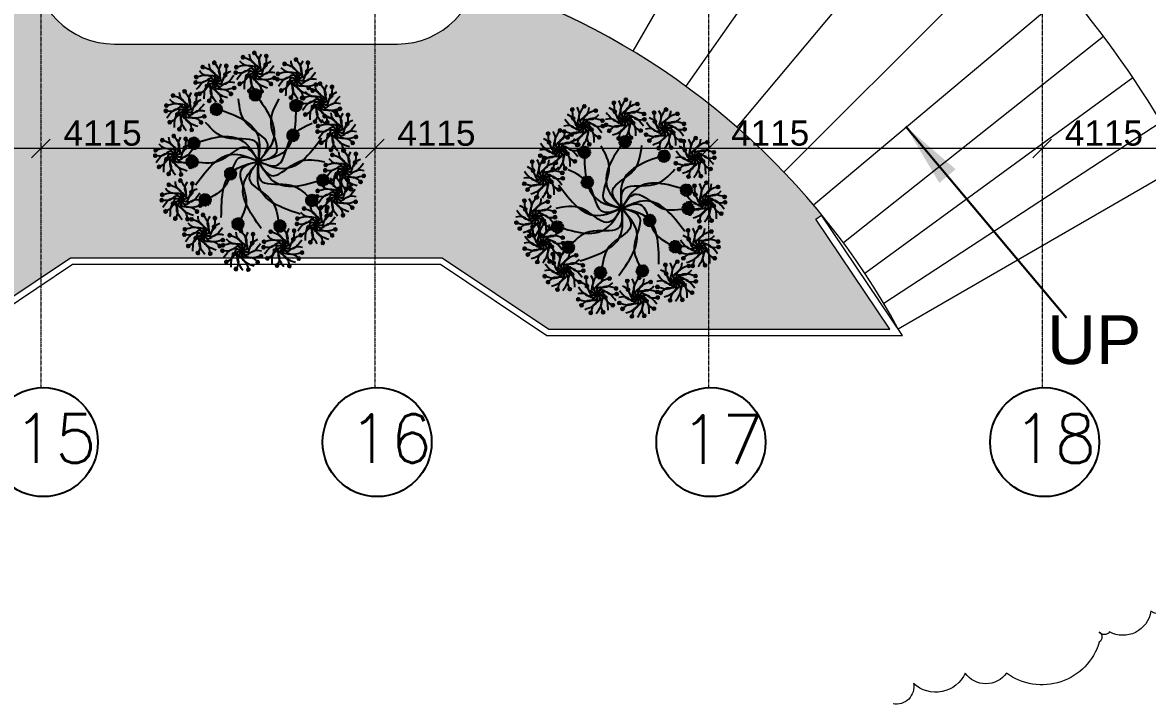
# Model space of a CAD drawing. Header units: inches. Extents: x 719368 to 6315912, y -2624014 to 446967.
# Drawn here: x 5981686 to 5995555, y -2158945 to -2150553 of the extents above; entities that cross this region are included whole.
import ezdxf

# ---------------------------------------------------------------- set-up
doc = ezdxf.new("R2010")
doc.units = ezdxf.units.IN
doc.header["$LTSCALE"] = 20
doc.header["$MEASUREMENT"] = 0
doc.header["$PDMODE"] = 3
doc.linetypes.add('CENTER', pattern=[2, 1.25, -0.25, 0.25, -0.25])
doc.layers.get('0').update_dxf_attribs({"color": 51, "lineweight": 30})
doc.layers.get('Defpoints').update_dxf_attribs({"lineweight": 25})
for name, color, linetype, lineweight in [('DIM', 7, 'Continuous', 13), ('GRID', 202, 'CENTER', 5), ('Landscaping', 82, 'Continuous', 9), ('Railing', 34, 'Continuous', 20), ('ramp', 9, 'Continuous', 5), ('STAIR', 4, 'Continuous', 25), ('WALL', 1, 'Continuous', 18), ('Window-Wall', 7, 'Continuous', 20)]:
    doc.layers.add(name, color=color, linetype=linetype, lineweight=lineweight)
doc.layers.add('grid text', color=140, linetype='Continuous')
doc.layers.add('Tree', color=3, linetype='Continuous')
doc.styles.add('BOLD', font='arial.ttf')
doc.styles.add('L120', font='simplex.shx', dxfattribs={"height": 1})
doc.styles.get("Standard").update_dxf_attribs({"font": 'TCCM____.TTF', "height": 100})
doc.styles.add('Tabrej.', font='GOTHIC.TTF', dxfattribs={"height": 1})
doc.dimstyles.new('PL1', dxfattribs={"dimtxt": 275, "dimasz": 230, "dimexe": 0.18, "dimexo": 12, "dimgap": 30, "dimtad": 1, "dimjust": 1, "dimdec": 0, "dimzin": 0, "dimdsep": 46, "dimtxsty": 'BOLD', "dimblk": 'OBLIQUE', "dimcen": 0.09, "dimclrd": 256, "dimclre": 256, "dimadec": 0, "dimazin": 0, "dimtfac": 1, "dimtdec": 0, "dimtofl": 0, "dimtmove": 0, "dimatfit": 3, "dimfxl": 0.18, "dimtolj": 1, "dimtzin": 0, "dimlwd": -1, "dimlwe": -1, "dimarcsym": 0})
doc.dimstyles.get("Standard").update_dxf_attribs({"dimtxt": 0.18, "dimasz": 0.18, "dimexe": 0.18, "dimexo": 0.0625, "dimgap": 0.09, "dimtad": 0, "dimtih": 1, "dimtoh": 1, "dimdec": 4, "dimzin": 0, "dimdsep": 46, "dimtxsty": 'Standard', "dimcen": 0.09, "dimadec": 0, "dimazin": 0, "dimtfac": 1, "dimtdec": 4, "dimtofl": 0, "dimtmove": 0, "dimatfit": 3, "dimfxl": 1, "dimtolj": 1, "dimtzin": 0, "dimarcsym": 0})

# ---------------------------------------------------------------- blocks, each defined once
blk = doc.blocks.new('_Oblique')
at = {"layer": 'STAIR', "color": 0, "lineweight": -2}
blk.add_line((-0.5, -0.5), (0.5, 0.5), dxfattribs=at)
blk = doc.blocks.new('*D242')
at = {"layer": 'Defpoints', "color": 0, "transparency": 16777216}
for p in [(5977797.981926454, -2152108.354024678), (5981912.981870821, -2152108.354024677), (5981912.981870821, -2152108.354024677)]:
    blk.add_point(p, dxfattribs=at)
at = {"layer": 'DIM', "transparency": 16777216}
for p, q in [((5977797.981926454, -2152096.354024678), (5977797.981926454, -2152108.174024676)), ((5981912.981870821, -2152108.354024677), (5977797.981926454, -2152108.354024677)), ((5981912.981870821, -2152096.354024677), (5981912.981870821, -2152108.174024676))]:
    blk.add_line(p, q, dxfattribs=at)
at = {"layer": 'DIM', "transparency": 16777216, "xscale": 230, "yscale": 230, "zscale": 230, "rotation": 180}
blk.add_blockref('_Oblique', (5977797.981926454, -2152108.354024677), dxfattribs=at)
at = {"layer": 'DIM', "transparency": 16777216, "xscale": 230, "yscale": 230, "zscale": 230}
blk.add_blockref('_Oblique', (5981912.981870821, -2152108.354024677), dxfattribs=at)
at = {"layer": 'DIM', "color": 0, "transparency": 16777216, "insert": (5978558.268420315, -2151920.076398483), "char_height": 310, "attachment_point": 5, "style": 'BOLD'}
blk.add_mtext('\\A1;4115', dxfattribs=at)
blk = doc.blocks.new('*D243')
at = {"layer": 'Defpoints', "color": 0, "transparency": 16777216}
for p in [(5981912.981870821, -2152108.354024677), (5986027.981926461, -2152108.354024677), (5986027.981926461, -2152108.354024677)]:
    blk.add_point(p, dxfattribs=at)
at = {"layer": 'DIM', "transparency": 16777216}
for p, q in [((5981912.981870821, -2152096.354024677), (5981912.981870821, -2152108.174024676)), ((5986027.981926461, -2152108.354024677), (5981912.981870821, -2152108.354024677)), ((5986027.981926461, -2152096.354024677), (5986027.981926461, -2152108.174024676))]:
    blk.add_line(p, q, dxfattribs=at)
at = {"layer": 'DIM', "transparency": 16777216, "xscale": 230, "yscale": 230, "zscale": 230, "rotation": 180}
blk.add_blockref('_Oblique', (5981912.981870821, -2152108.354024677), dxfattribs=at)
at = {"layer": 'DIM', "transparency": 16777216, "xscale": 230, "yscale": 230, "zscale": 230}
blk.add_blockref('_Oblique', (5986027.981926461, -2152108.354024677), dxfattribs=at)
at = {"layer": 'DIM', "color": 0, "transparency": 16777216, "insert": (5982673.268364682, -2151920.076398483), "char_height": 310, "attachment_point": 5, "style": 'BOLD'}
blk.add_mtext('\\A1;4115', dxfattribs=at)
blk = doc.blocks.new('*D244')
at = {"layer": 'Defpoints', "color": 0, "transparency": 16777216}
for p in [(5986027.981926461, -2152108.354024677), (5990142.981926463, -2152108.354024677), (5990142.981926463, -2152110.060408427)]:
    blk.add_point(p, dxfattribs=at)
at = {"layer": 'DIM', "transparency": 16777216}
for p, q in [((5990142.981926463, -2152110.060408427), (5986027.981926461, -2152110.060408427)), ((5986027.981926461, -2152120.354024677), (5986027.981926461, -2152110.240408428)), ((5990142.981926463, -2152120.354024677), (5990142.981926463, -2152110.240408428))]:
    blk.add_line(p, q, dxfattribs=at)
at = {"layer": 'DIM', "transparency": 16777216, "xscale": 230, "yscale": 230, "zscale": 230, "rotation": 180}
blk.add_blockref('_Oblique', (5986027.981926461, -2152110.060408427), dxfattribs=at)
at = {"layer": 'DIM', "transparency": 16777216, "xscale": 230, "yscale": 230, "zscale": 230}
blk.add_blockref('_Oblique', (5990142.981926463, -2152110.060408427), dxfattribs=at)
at = {"layer": 'DIM', "color": 0, "transparency": 16777216, "insert": (5986788.268420322, -2151921.782782234), "char_height": 310, "attachment_point": 5, "style": 'BOLD'}
blk.add_mtext('\\A1;4115', dxfattribs=at)
blk = doc.blocks.new('*D245')
at = {"layer": 'Defpoints', "color": 0, "transparency": 16777216}
for p in [(5990142.981926463, -2152108.354024677), (5994257.683826483, -2152108.354024677), (5994257.683826483, -2152108.354024677)]:
    blk.add_point(p, dxfattribs=at)
at = {"layer": 'DIM', "transparency": 16777216}
for p, q in [((5990142.981926463, -2152096.354024677), (5990142.981926463, -2152108.174024676)), ((5994257.683826483, -2152108.354024677), (5990142.981926463, -2152108.354024677)), ((5994257.683826483, -2152096.354024677), (5994257.683826483, -2152108.174024676))]:
    blk.add_line(p, q, dxfattribs=at)
at = {"layer": 'DIM', "transparency": 16777216, "xscale": 230, "yscale": 230, "zscale": 230, "rotation": 180}
blk.add_blockref('_Oblique', (5990142.981926463, -2152108.354024677), dxfattribs=at)
at = {"layer": 'DIM', "transparency": 16777216, "xscale": 230, "yscale": 230, "zscale": 230}
blk.add_blockref('_Oblique', (5994257.683826483, -2152108.354024677), dxfattribs=at)
at = {"layer": 'DIM', "color": 0, "transparency": 16777216, "insert": (5990903.268420324, -2151920.076398483), "char_height": 310, "attachment_point": 5, "style": 'BOLD'}
blk.add_mtext('\\A1;4115', dxfattribs=at)
blk = doc.blocks.new('*D246')
at = {"layer": 'Defpoints', "color": 0, "transparency": 16777216}
for p in [(5994257.683826483, -2152108.354024677), (5998372.981870856, -2152108.354024677), (5998372.981870856, -2152108.354024677)]:
    blk.add_point(p, dxfattribs=at)
at = {"layer": 'DIM', "transparency": 16777216}
for p, q in [((5994257.683826483, -2152096.354024677), (5994257.683826483, -2152108.174024676)), ((5998372.981870856, -2152108.354024677), (5994257.683826483, -2152108.354024677)), ((5998372.981870856, -2152096.354024677), (5998372.981870856, -2152108.174024676))]:
    blk.add_line(p, q, dxfattribs=at)
at = {"layer": 'DIM', "transparency": 16777216, "xscale": 230, "yscale": 230, "zscale": 230, "rotation": 180}
blk.add_blockref('_Oblique', (5994257.683826483, -2152108.354024677), dxfattribs=at)
at = {"layer": 'DIM', "transparency": 16777216, "xscale": 230, "yscale": 230, "zscale": 230}
blk.add_blockref('_Oblique', (5998372.981870856, -2152108.354024677), dxfattribs=at)
at = {"layer": 'DIM', "color": 0, "transparency": 16777216, "insert": (5995017.970320344, -2151920.076398483), "char_height": 310, "attachment_point": 5, "style": 'BOLD'}
blk.add_mtext('\\A1;4115', dxfattribs=at)
blk = doc.blocks.new('PLANTDF')
at = {"color": 1, "lineweight": -3}
for centre, start, end in [((9523.17395564638, -929.8259844103453), 254.6787355318637, 318.507277087344), ((9523.1713644264, -929.9314831950801), 38.67873553348718, 102.5072770877422), ((9523.19424209671, -929.9344573253377), 62.67873553118743, 126.5072770889639), ((9523.19695174116, -929.8241370136044), 230.6787355320873, 294.507277088827), ((9523.153699072403, -929.8370254456399), 278.6787355325631, 342.5072770895728), ((9523.15167432236, -929.9194610050688), 14.67873553222624, 78.50727708772446), ((9523.216351576262, -929.9278691417012), 86.67873553321755, 150.5072770882663), ((9523.21871112303, -929.8318026870965), 206.6787355312655, 270.5072770896726), ((9523.13968456489, -929.8553510241801), 302.6787355334631, 6.507277088643888), ((9523.138576382466, -929.9004695011748), 350.6787355326362, 54.507277088133), ((9523.23386993518, -929.912857800972), 110.6787355335168, 174.5072770892628), ((9523.2354713972, -929.8476559662345), 182.6787355316195, 246.5072770898981), ((9523.134335359508, -929.8777924869544), 326.6787355310985, 30.50727708836977), ((9523.24376809006, -929.892018900338), 134.6787355333775, 198.507277089071), ((9523.24433456, -929.8689556750328), 158.6787355324081, 222.5072770895164), ((9522.984943451838, -929.8797582678993), 254.6787355318637, 318.507277087344), ((9522.982352231855, -929.9852570526332), 38.67873553348718, 102.5072770877422), ((9523.005229902168, -929.9882311828908), 62.67873553118743, 126.5072770889639), ((9523.007939546615, -929.877910871158), 230.6787355320873, 294.507277088827), ((9522.96468687786, -929.890799303193), 278.6787355325631, 342.5072770895728), ((9522.962662127818, -929.9732348626221), 14.67873553222624, 78.50727708772446), ((9523.027339381717, -929.981642999254), 86.67873553321755, 150.5072770882663), ((9523.029698928487, -929.8855765446502), 206.6787355312655, 270.5072770896726), ((9522.950672370347, -929.909124881734), 302.6787355334631, 6.507277088643888), ((9522.94956418792, -929.9542433587284), 350.6787355326362, 54.507277088133), ((9523.04485774064, -929.966631658526), 110.6787355335168, 174.5072770892628), ((9523.04645920266, -929.9014298237882), 182.6787355316195, 246.5072770898981), ((9522.945323164966, -929.9315663445076), 326.6787355310985, 30.50727708836977), ((9523.054755895517, -929.9457927578917), 134.6787355333775, 198.507277089071), ((9523.05532236546, -929.922729532586), 158.6787355324081, 222.5072770895164), ((9523.361289236855, -929.8909964100154), 254.6787355318637, 318.507277087344), ((9523.384285331636, -929.8891490132744), 230.6787355320873, 294.507277088827), ((9523.34103266288, -929.9020374453099), 278.6787355325631, 342.5072770895728), ((9523.339007912838, -929.9844730047392), 14.67873553222624, 78.50727708772446), ((9523.406044713509, -929.8968146867663), 206.6787355312655, 270.5072770896726), ((9523.327018155367, -929.92036302385), 302.6787355334631, 6.507277088643888), ((9523.325909972944, -929.965481500845), 350.6787355326362, 54.507277088133), ((9523.42120352566, -929.9778698006422), 110.6787355335168, 174.5072770892628), ((9523.42280498768, -929.9126679659047), 182.6787355316195, 246.5072770898981), ((9523.321668949984, -929.9428044866246), 326.6787355310985, 30.50727708836977), ((9523.43110168054, -929.9570309000079), 134.6787355333775, 198.507277089071), ((9523.431668150477, -929.9339676747028), 158.6787355324081, 222.5072770895164), ((9523.358698016877, -929.9964951947501), 38.67873553348718, 102.5072770877422), ((9523.381575687188, -929.9994693250077), 62.67873553118743, 126.5072770889639), ((9523.403685166739, -929.9928811413713), 86.67873553321755, 150.5072770882663), ((9522.866448887253, -930.0317781967972), 254.6787355318637, 318.507277087344), ((9522.863857667275, -930.137276981532), 38.67873553348718, 102.5072770877422), ((9522.886735337584, -930.1402511117894), 62.67873553118743, 126.5072770889639), ((9522.889444982033, -930.029930800056), 230.6787355320873, 294.507277088827), ((9522.84619231328, -930.042819232092), 278.6787355325631, 342.5072770895728), ((9522.844167563237, -930.1252547915207), 14.67873553222624, 78.50727708772446), ((9522.908844817137, -930.1336629281527), 86.67873553321755, 150.5072770882663), ((9522.911204363903, -930.037596473548), 206.6787355312655, 270.5072770896726), ((9522.832177805763, -930.0611448106321), 302.6787355334631, 6.507277088643888), ((9522.83106962334, -930.1062632876267), 350.6787355326362, 54.507277088133), ((9522.92636317606, -930.118651587424), 110.6787355335168, 174.5072770892628), ((9522.927964638076, -930.0534497526863), 182.6787355316195, 246.5072770898981), ((9522.826828600384, -930.0835862734067), 326.6787355310985, 30.50727708836977), ((9522.936261330937, -930.0978126867896), 134.6787355333775, 198.507277089071), ((9522.936827800873, -930.0747494614847), 158.6787355324081, 222.5072770895164), ((9523.336639266836, -930.0308945579214), 254.6787355318637, 318.507277087344), ((9523.334048046852, -930.136393342656), 38.67873553348718, 102.5072770877422), ((9523.356925717164, -930.1393674729137), 62.67873553118743, 126.5072770889639), ((9523.359635361612, -930.0290471611803), 230.6787355320873, 294.507277088827), ((9523.316382692858, -930.0419355932152), 278.6787355325631, 342.5072770895728), ((9523.314357942816, -930.1243711526448), 14.67873553222624, 78.50727708772446), ((9523.379035196716, -930.132779289277), 86.67873553321755, 150.5072770882663), ((9523.381394743486, -930.0367128346724), 206.6787355312655, 270.5072770896726), ((9523.302368185345, -930.060261171756), 302.6787355334631, 6.507277088643888), ((9523.301260002918, -930.1053796487506), 350.6787355326362, 54.507277088133), ((9523.396553555636, -930.1177679485482), 110.6787355335168, 174.5072770892628), ((9523.398155017656, -930.0525661138104), 182.6787355316195, 246.5072770898981), ((9523.297018979965, -930.0827026345306), 326.6787355310985, 30.50727708836977), ((9523.40645171051, -930.0969290479137), 134.6787355333775, 198.507277089071), ((9523.407018180456, -930.0738658226088), 158.6787355324081, 222.5072770895164), ((9522.831360013628, -930.1290729620152), 278.6787355325631, 342.5072770895728), ((9522.817345506115, -930.1473985405563), 302.6787355334631, 6.507277088643888), ((9522.913132338428, -930.1397034826106), 182.6787355316195, 246.5072770898981), ((9522.811996300736, -930.16984000333), 326.6787355310985, 30.50727708836977), ((9522.921429031288, -930.184066416714), 134.6787355333775, 198.507277089071), ((9522.921995501225, -930.1610031914082), 158.6787355324081, 222.5072770895164), ((9522.851616587606, -930.1180319267213), 254.6787355318637, 318.507277087344), ((9522.849025367625, -930.2235307114553), 38.67873553348718, 102.5072770877422), ((9522.871903037936, -930.2265048417128), 62.67873553118743, 126.5072770889639), ((9522.87461268238, -930.1161845299803), 230.6787355320873, 294.507277088827), ((9522.829335263588, -930.2115085214444), 14.67873553222624, 78.50727708772446), ((9522.894012517489, -930.2199166580763), 86.67873553321755, 150.5072770882663), ((9522.896372064257, -930.1238502034724), 206.6787355312655, 270.5072770896726), ((9522.81623732369, -930.1925170175508), 350.6787355326362, 54.507277088133), ((9522.911530876407, -930.204905317348), 110.6787355335168, 174.5072770892628), ((9523.028163981247, -930.1883308580498), 254.6787355318637, 318.507277087344), ((9523.025572761266, -930.293829642784), 38.67873553348718, 102.5072770877422), ((9523.04845043158, -930.2968037730417), 62.67873553118743, 126.5072770889639), ((9523.051160076024, -930.1864834613092), 230.6787355320873, 294.507277088827), ((9523.007907407271, -930.1993718933444), 278.6787355325631, 342.5072770895728), ((9523.005882657228, -930.2818074527733), 14.67873553222624, 78.50727708772446), ((9523.070559911132, -930.2902155894052), 86.67873553321755, 150.5072770882663), ((9523.0729194579, -930.1941491348014), 206.6787355312655, 270.5072770896726), ((9522.99389289976, -930.217697471884), 302.6787355334631, 6.507277088643888), ((9522.992784717331, -930.26281594888), 350.6787355326362, 54.507277088133), ((9523.088078270048, -930.2752042486763), 110.6787355335168, 174.5072770892628), ((9523.089679732071, -930.2100024139386), 182.6787355316195, 246.5072770898981), ((9522.988543694377, -930.2401389346588), 326.6787355310985, 30.50727708836977), ((9523.097976424928, -930.254365348042), 134.6787355333775, 198.507277089071), ((9523.098542894868, -930.2313021227368), 158.6787355324081, 222.5072770895164), ((9523.460761159604, -930.2531015847452), 254.6787355318637, 318.507277087344), ((9523.458169939624, -930.3586003694801), 38.67873553348718, 102.5072770877422), ((9523.481047609934, -930.3615744997372), 62.67873553118743, 126.5072770889639), ((9523.48375725438, -930.251254188004), 230.6787355320873, 294.507277088827), ((9523.440504585627, -930.2641426200398), 278.6787355325631, 342.5072770895728), ((9523.438479835584, -930.3465781794687), 14.67873553222624, 78.50727708772446), ((9523.503157089486, -930.3549863161007), 86.67873553321755, 150.5072770882663), ((9523.505516636253, -930.258919861497), 206.6787355312655, 270.5072770896726), ((9523.42649007811, -930.28246819858), 302.6787355334631, 6.507277088643888), ((9523.425381895688, -930.3275866755754), 350.6787355326362, 54.507277088133), ((9523.520675448404, -930.339974975372), 110.6787355335168, 174.5072770892628), ((9523.522276910424, -930.2747731406344), 182.6787355316195, 246.5072770898981), ((9523.421140872731, -930.3049096613547), 326.6787355310985, 30.50727708836977), ((9523.530573603284, -930.3191360747376), 134.6787355333775, 198.507277089071), ((9522.898638930952, -930.3029132006261), 254.6787355318637, 318.507277087344), ((9522.896047710972, -930.4084119853608), 38.67873553348718, 102.5072770877422), ((9522.91892538128, -930.411386115618), 62.67873553118743, 126.5072770889639), ((9522.921635025728, -930.3010658038851), 230.6787355320873, 294.507277088827), ((9522.878382356976, -930.3139542359207), 278.6787355325631, 342.5072770895728), ((9522.876357606934, -930.3963897953496), 14.67873553222624, 78.50727708772446), ((9522.941034860833, -930.4047979319816), 86.67873553321755, 150.5072770882663), ((9522.943394407605, -930.3087314773774), 206.6787355312655, 270.5072770896726), ((9522.864367849465, -930.3322798144608), 302.6787355334631, 6.507277088643888), ((9522.86325966704, -930.3773982914554), 350.6787355326362, 54.507277088133), ((9522.958553219756, -930.3897865912528), 110.6787355335168, 174.5072770892628), ((9522.960154681774, -930.324584756515), 182.6787355316195, 246.5072770898981), ((9522.85901864408, -930.3547212772354), 326.6787355310985, 30.50727708836977), ((9522.968451374636, -930.3689476906185), 134.6787355333775, 198.507277089071), ((9522.96901784457, -930.3458844653136), 158.6787355324081, 222.5072770895164), ((9523.401171842115, -930.3444954964276), 254.6787355318637, 318.507277087344), ((9523.398580622135, -930.4499942811623), 38.67873553348718, 102.5072770877422), ((9523.421458292443, -930.4529684114196), 62.67873553118743, 126.5072770889639), ((9523.424167936892, -930.3426480996865), 230.6787355320873, 294.507277088827), ((9523.380915268139, -930.3555365317222), 278.6787355325631, 342.5072770895728), ((9523.378890518095, -930.4379720911513), 14.67873553222624, 78.50727708772446), ((9523.443567771996, -930.4463802277832), 86.67873553321755, 150.5072770882663), ((9523.445927318766, -930.3503137731785), 206.6787355312655, 270.5072770896726), ((9523.366900760626, -930.3738621102623), 302.6787355334631, 6.507277088643888), ((9523.365792578203, -930.4189805872568), 350.6787355326362, 54.507277088133), ((9523.461086130917, -930.4313688870544), 110.6787355335168, 174.5072770892628), ((9523.462687592935, -930.3661670523168), 182.6787355316195, 246.5072770898981), ((9523.361551555245, -930.3963035730368), 326.6787355310985, 30.50727708836977), ((9523.4709842858, -930.41052998642), 134.6787355333775, 198.507277089071), ((9523.471550755736, -930.387466761115), 158.6787355324081, 222.5072770895164), ((9523.04459433366, -930.4285885048253), 254.6787355318637, 318.507277087344), ((9523.024337759683, -930.4396295401199), 278.6787355325631, 342.5072770895728), ((9523.089349810312, -930.4344067815763), 206.6787355312655, 270.5072770896726), ((9523.010323252172, -930.4579551186598), 302.6787355334631, 6.507277088643888), ((9523.009215069746, -930.5030735956548), 350.6787355326362, 54.507277088133), ((9523.104508622464, -930.515461895452), 110.6787355335168, 174.5072770892628), ((9523.106110084482, -930.4502600607144), 182.6787355316195, 246.5072770898981), ((9523.004974046788, -930.4803965814348), 326.6787355310985, 30.50727708836977), ((9523.114406777344, -930.4946229948176), 134.6787355333775, 198.507277089071), ((9523.11497324728, -930.4715597695127), 158.6787355324081, 222.5072770895164), ((9523.04200311368, -930.5340872895598), 38.67873553348718, 102.5072770877422), ((9523.064880783988, -930.5370614198174), 62.67873553118743, 126.5072770889639), ((9523.067590428436, -930.426741108084), 230.6787355320873, 294.507277088827), ((9523.022313009642, -930.522065099549), 14.67873553222624, 78.50727708772446), ((9523.08699026354, -930.5304732361806), 86.67873553321755, 150.5072770882663), ((9523.241622356905, -930.4530323606084), 254.6787355318637, 318.507277087344), ((9523.239031136925, -930.5585311453433), 38.67873553348718, 102.5072770877422), ((9523.261908807237, -930.5615052756008), 62.67873553118743, 126.5072770889639), ((9523.264618451685, -930.4511849638676), 230.6787355320873, 294.507277088827), ((9523.221365782929, -930.4640733959034), 278.6787355325631, 342.5072770895728), ((9523.219341032887, -930.5465089553322), 14.67873553222624, 78.50727708772446), ((9523.284018286788, -930.5549170919644), 86.67873553321755, 150.5072770882663), ((9523.286377833556, -930.4588506373597), 206.6787355312655, 270.5072770896726), ((9523.207351275416, -930.4823989744434), 302.6787355334631, 6.507277088643888), ((9523.206243092993, -930.527517451438), 350.6787355326362, 54.507277088133), ((9523.301536645708, -930.5399057512357), 110.6787355335168, 174.5072770892628), ((9523.303138107725, -930.4747039164977), 182.6787355316195, 246.5072770898981), ((9523.202002070035, -930.504840437218), 326.6787355310985, 30.50727708836977), ((9523.31143480059, -930.5190668506012), 134.6787355333775, 198.507277089071), ((9523.312001270524, -930.4960036252963), 158.6787355324081, 222.5072770895164)]:
    blk.add_arc(centre, 0.0554807208591023, start, end, dxfattribs=at)
at = {"color": 64, "lineweight": -3}
for points in [[(9523.192611385452, -929.8765721557463), (9523.249480214388, -930.1159383420676), (9523.131759315684, -930.2779672587061), (9523.223953663299, -930.3779584670211), (9523.252388531811, -930.4976418900644)], [(9522.984576549074, -930.4444711169274), (9523.079264614229, -930.2173931453508), (9523.26974102952, -930.1555036063544), (9523.253927593123, -930.0204185416658), (9523.301271452268, -929.9068790221182)], [(9523.003599190912, -929.9303460133003), (9523.190302954188, -930.0905706669485), (9523.190302954188, -930.290849422234), (9523.323663105799, -930.3175535311757), (9523.417015548666, -930.397665858)], [(9523.169098107033, -930.5120657327697), (9523.112229278096, -930.2726995464482), (9523.229950176798, -930.11067062981), (9523.137755829184, -930.0106794214947), (9523.109320960668, -929.8909959984517)], [(9523.377132943408, -929.944166771588), (9523.282444878252, -930.1712447431654), (9523.09196846296, -930.2331342821602), (9523.107781899362, -930.3682193468496), (9523.060438040213, -930.4817588663975)], [(9522.875026591184, -930.2813268734856), (9523.085103927873, -930.1532731836992), (9523.275580343165, -930.2151627226943), (9523.342188013205, -930.0965817049704), (9523.44722685498, -930.0325543263176)], [(9523.358110301573, -930.4582918752158), (9523.171406538297, -930.2980672215676), (9523.171406538297, -930.097788466282), (9523.038046386682, -930.0710843573407), (9522.944693943817, -929.9909720305161)], [(9522.88229259381, -930.0849485583695), (9523.127516799681, -930.1048313074872), (9523.245237698386, -930.2668602241253), (9523.368824608824, -930.2100771717168), (9523.491437165805, -930.2200182163936)], [(9523.479416898672, -930.3036893301463), (9523.2341926928, -930.2838065810288), (9523.116471794096, -930.1217776643904), (9522.992884883659, -930.1785607167993), (9522.870272326676, -930.1686196721226)], [(9523.4866829013, -930.1073110150301), (9523.276605564608, -930.2353647048168), (9523.08612914932, -930.1734751658217), (9523.019521479277, -930.2920561835452), (9522.914482637503, -930.3560835621986)]]:
    blk.add_spline(points, degree=3, dxfattribs=at)
blk = doc.blocks.new('A$C0E890EBD')
at = {"layer": 'Landscaping'}
h = blk.add_hatch(dxfattribs=at)
h.set_pattern_fill('DOTS', color=256, scale=1.5, style=0)
h.set_pattern_definition([(0, (45.62476649451719, -12.31345448135789), (0.046875, 0.09375), [0, -0.09375])])
edge = h.paths.add_edge_path()
edge.add_line((46.47283037785382, -10.90895747641957), (46.53921632413358, -10.9535994537116))
edge.add_line((46.53921632413358, -10.9535994537116), (45.62476649451673, -12.31345448135789))
edge.add_line((45.62476649451719, -12.31345448135789), (49.83532021329756, -12.31345448135789))
edge.add_line((49.83532021329756, -12.31345448135789), (51.15940458953719, -11.4272941989484))
edge.add_line((51.15940458953719, -11.4272941989484), (55.74392154436373, -11.4272941989484))
edge.add_line((55.74392154436373, -11.4272941989484), (57.0583021346074, -12.30696009935923))
edge.add_line((57.0583021346074, -12.30696009935923), (61.26110366058765, -12.30696009935923))
edge.add_line((61.26110366058765, -12.30696009935923), (60.3490681162184, -10.95069529375201))
edge.add_line((60.3490681162184, -10.95069529375201), (60.41964037820117, -10.90323818131446))
edge.add_arc((53.44853349965797, -16.51019155638369), 8.946186744209587, 38.81017989663218, 68.5702421947414)
edge.add_line((56.71711496456692, -8.182488843779083), (56.10950712350632, -8.181895578697777))
edge.add_arc((55.18949741953929, -7.789999999988595), 1.000000000002633, 270.00000000009976, 336.9275006287611, ccw=False)
edge.add_line((55.18949741954111, -8.789999999991323), (51.70349741954396, -8.789999999991323))
edge.add_arc((51.70349741954396, -7.789999999991323), 0.9999999999999982, 203.2085638020531, 270.00000000000006, ccw=False)
edge.add_line((50.78442097169045, -8.184079285162397), (50.17526733389286, -8.184329086329626))
edge.add_arc((53.44853349966434, -16.51019155637482), 8.946186744199322, 111.4619927745131, 141.2368117026059)
at = {"layer": 'Railing', "color": 26}
for points in [[(46.47283037785382, -10.90895747641957), (45.47456364674372, -12.39345448135782), (49.85962067213495, -12.39345448135782), (51.18370504837458, -11.50729419894856), (55.71962108552634, -11.50729419894833), (57.03400167577001, -12.38696009935938), (61.41738589339866, -12.38696009935916), (60.41964037820026, -10.90323818131469)], [(46.53921632413358, -10.9535994537116), (45.62476649451719, -12.31345448135789), (49.83532021329756, -12.31345448135789), (51.15940458953719, -11.4272941989484), (55.74392154436373, -11.4272941989484), (57.0583021346074, -12.30696009935923), (61.26110366058765, -12.30696009935923), (60.3490681162184, -10.95069529375201), (60.41964037820026, -10.90323818131469)]]:
    blk.add_lwpolyline(points, dxfattribs=at)
at = {"layer": 'ramp', "ltscale": 0.05}
for p, q in [((60.15552921126437, -5.320053170765732), (58.09221559397884, -8.876983089245869)), ((61.10084550554211, -5.943966614173405), (58.74544103044855, -9.31077050338422)), ((62.01206259365426, -6.667988651491896), (59.37462866905526, -9.813778952178836)), ((62.85386886113383, -7.469027068169453), (59.95538439041275, -10.36988972986524)), ((63.45733903448354, -8.141989818208003), (60.32215036422485, -10.77806535633545)), ((63.89741489570633, -8.698414157093111), (60.69088283491828, -11.2448598384392)), ((64.25824544339821, -9.205869804289705), (60.95436573667075, -11.62180500212912)), ((64.60803545147382, -9.75234391440722), (61.18526554407936, -11.98973533199319)), ((64.90182755001524, -10.26318875817879), (61.36526180010833, -12.30696009935923))]:
    blk.add_line(p, q, dxfattribs=at)
for centre, radius, start, end in [((53.44853349966343, -16.51019155637277), 13.04618674419723, 28.60950156388854, 70.30676995308954), ((53.43698794441616, -16.59585758831372), 9.013998446949811, 28.41171832652634, 68.67514281337016)]:
    blk.add_arc(centre, radius, start, end, dxfattribs=at)
at = {"layer": 'Window-Wall', "lineweight": 15, "ltscale": 0.03}
blk.add_line((51.70349741954396, -8.789999999991323), (55.18949741954111, -8.789999999991323), dxfattribs=at)
for centre, start, end in [((51.70349741954396, -7.789999999991323), 180.0000000000261, 270), ((55.18949741954111, -7.789999999991323), 270, 0)]:
    blk.add_arc(centre, 1, start, end, dxfattribs=at)
at = {"layer": 'Tree'}
for p, xscale, yscale, zscale, rotation in [((-7295.712278503716, 133.0248157973529), 0.7682003146567565, 0.7682003146567565, 0.7682003146567565, 4.47054656640355), ((-7296.206973118485, 132.9034002991864), 0.7682003146567565, 0.7682003146567565, 0.7682003146567565, 4.47054656640355), ((-7295.199264909648, 132.9425387927313), 0.7682003146567565, 0.7682003146567565, 0.7682003146567565, 4.47054656640355), ((-24898.70625994358, 472.4517059034799), 2.608229868621348, 2.608229868621348, 2.608229868621348, 4.47054656640355), ((-7294.901880936923, 132.6454127738366), 0.7682003146567565, 0.7682003146567565, 0.7682003146567565, 4.47054656640355), ((-7296.574113696342, 132.5512581661333), 0.7682003146567565, 0.7682003146567565, 0.7682003146567565, 4.47054656640355), ((7406.633236912158, 132.3655442588667), -0.7682003146567565, 0.7682003146567565, 0.7682003146567565, 355.5294534335963), ((7407.146250506229, 132.4478212634881), -0.7682003146567565, 0.7682003146567565, 0.7682003146567565, 355.5294534335963), ((7407.640945120999, 132.3264057653219), -0.7682003146567565, 0.7682003146567565, 0.7682003146567565, 355.5294534335963), ((-7294.705149518065, 132.2980098905809), 0.7682003146567565, 0.7682003146567565, 0.7682003146567565, 4.47054656640355), ((7406.335852939438, 132.0684182399721), -0.7682003146567565, 0.7682003146567565, 0.7682003146567565, 355.5294534335963), ((-7296.70629016539, 132.0010289970392), 0.7682003146567565, 0.7682003146567565, 0.7682003146567565, 4.47054656640355), ((25010.14023194609, 471.8747113696154), -2.608229868621348, 2.608229868621348, 2.608229868621348, 355.5294534335963), ((7408.008085698856, 131.9742636322685), -0.7682003146567565, 0.7682003146567565, 0.7682003146567565, 355.5294534335963), ((-7294.609070653084, 131.818044068008), 0.7682003146567565, 0.7682003146567565, 0.7682003146567565, 4.47054656640355), ((7406.139121520579, 131.7210153567162), -0.7682003146567565, 0.7682003146567565, 0.7682003146567565, 355.5294534335963), ((-7294.709723206956, 131.4980653412372), 0.7682003146567565, 0.7682003146567565, 0.7682003146567565, 4.47054656640355), ((-7296.625512749277, 131.4508043631108), 0.7682003146567565, 0.7682003146567565, 0.7682003146567565, 4.47054656640355), ((7408.140262167907, 131.4240344631744), -0.7682003146567565, 0.7682003146567565, 0.7682003146567565, 355.5294534335963), ((7406.043042655597, 131.2410495341433), -0.7682003146567565, 0.7682003146567565, 0.7682003146567565, 355.5294534335963), ((-7294.95868050122, 131.1573472945383), 0.7682003146567565, 0.7682003146567565, 0.7682003146567565, 4.47054656640355), ((-7296.346486328748, 131.0252968291225), 0.7682003146567565, 0.7682003146567565, 0.7682003146567565, 4.47054656640355), ((-7295.876537178917, 130.8272143282484), 0.7682003146567565, 0.7682003146567565, 0.7682003146567565, 4.47054656640355), ((-7295.369883390796, 130.8712326617758), 0.7682003146567565, 0.7682003146567565, 0.7682003146567565, 4.47054656640355), ((7406.143695209473, 130.9210708073726), -0.7682003146567565, 0.7682003146567565, 0.7682003146567565, 355.5294534335963), ((7408.059484751792, 130.8738098292461), -0.7682003146567565, 0.7682003146567565, 0.7682003146567565, 355.5294534335963), ((7406.392652503732, 130.5803527606736), -0.7682003146567565, 0.7682003146567565, 0.7682003146567565, 355.5294534335963), ((7407.78045833126, 130.4483022952577), -0.7682003146567565, 0.7682003146567565, 0.7682003146567565, 355.5294534335963), ((7406.803855393307, 130.2942381279111), -0.7682003146567565, 0.7682003146567565, 0.7682003146567565, 355.5294534335963), ((7407.310509181428, 130.2502197943836), -0.7682003146567565, 0.7682003146567565, 0.7682003146567565, 355.5294534335963)]:
    blk.add_blockref('PLANTDF', p, dxfattribs=dict(at, xscale=xscale, yscale=yscale, zscale=zscale, rotation=rotation))
at = {"layer": 'WALL', "insert": (63.19792070796757, -12.13877545844343), "char_height": 0.6, "width": 2.986567828766738, "attachment_point": 1, "rotation": 0.0234957996067012, "style": 'Tabrej.'}
blk.add_mtext('{\\fArial|b0|i0|c0|p34;UP}', dxfattribs=at)
at = {"layer": 'DIM'}
blk.add_leader([(61.45737653786409, -9.806818671832843), (63.44116129562235, -12.1690333296408)], dimstyle='Standard', override={"dimscale": 40, "dimtxt": 1, "dimasz": 0.02, "dimgap": 0.09, "dimtad": 0, "dimdec": 2, "dimpost": "'", "dimtxsty": 'L120', "dimtdec": 2, "dimarcsym": 1}, dxfattribs=at)

msp = doc.modelspace()

# ---------------------------------------------------------------- linework, layer by layer
at = {"layer": 'DIM'}
msp.add_lwpolyline([(6002715.919371879, -2150580.161474822, -0.52056705), (6001953.066616649, -2151977.204238442, -0.52056705), (6001317.358767504, -2152866.23086876, -0.52056705), (6000808.779143145, -2153755.257499079, -0.52056705), (6000300.216200093, -2154263.27363238, -0.52056705), (5999918.798163129, -2154898.295401965, -0.52056705), (5999410.235220077, -2155279.305898983, -0.52056705), (5999028.800501807, -2155279.305898983, -0.52056705), (5999028.800501807, -2155660.316396, -0.52056705), (5998265.947746573, -2155660.316396, -0.52056705), (5998265.947746573, -2156422.34380187, -0.52056705), (5997248.821860468, -2157057.35915962, -0.52056705), (5996994.532048287, -2157184.364795904, -0.52056705), (5996740.258917416, -2157311.370432188, -0.52056705), (5996358.824199146, -2157565.375292921, -0.52056705), (5996104.551068271, -2157565.375292921, -0.52056705), (5995595.988125218, -2157819.38656549, -0.52056705), (5995087.40850086, -2158073.391426222, -0.52056705), (5994960.280276073, -2158073.391426222, -0.52056705), (5994960.280276073, -2158200.397062507, -0.52056705), (5993815.992802573, -2158581.407559524, -0.52056705), (5993307.429859521, -2158581.407559524, -0.52056705), (5992671.722010376, -2158708.413195808, -0.52056705), (5992417.432198199, -2158962.418056541, -0.52056705)], format="xyb", dxfattribs=at)
at = {"layer": 'GRID', "ltscale": 0.05}
for p, q in [((5981912.981869744, -2115272.669662294), (5981912.981869744, -2155060.023210803)), ((5986027.981926011, -2115272.669662294), (5986027.981926011, -2155060.023210803)), ((5990142.981869744, -2115272.669662294), (5990142.981869744, -2155060.023210803)), ((5994257.981925057, -2115272.669662294), (5994257.981925057, -2155060.023210803))]:
    msp.add_line(p, q, dxfattribs=at)
at = {"layer": 'grid text'}
for centre in [(5981942.44178872, -2155731.707402507), (5986057.441844987, -2155731.707402507), (5990172.44178872, -2155731.707402507), (5994287.441844033, -2155731.707402507)]:
    msp.add_circle(centre, 672.3299338882498, dxfattribs=at)

# ---------------------------------------------------------------- block references
at = {"color": 0, "xscale": 1000, "yscale": 1000, "zscale": 1000}
msp.add_blockref('A$C0E890EBD', (5931117.102798736, -2142029.533328099), dxfattribs=at)

# ---------------------------------------------------------------- texts
at = {"layer": 'grid text', "char_height": 600, "width": 804.9518026455189, "attachment_point": 1, "style": 'L120'}
for s, insert in [('15', (5981572.051314401, -2155385.115146438)), ('16', (5985707.817353295, -2155387.350275317)), ('17', (5989793.774673508, -2155400.033574382)), ('18', (5993894.72337346, -2155386.549393455))]:
    msp.add_mtext(s, dxfattribs=dict(at, insert=insert))

# ---------------------------------------------------------------- dimensions: what is measured, and where the dimension line sits
at = {"layer": 'DIM'}
for base, p1, p2, picture, middle in [((5981912.981870821, -2152108.354024677), (5977797.981926454, -2152108.354024678), (5981912.981870821, -2152108.354024677), '*D242', (5978558.268420315, -2151920.076398483)), ((5986027.981926461, -2152108.354024677), (5981912.981870821, -2152108.354024677), (5986027.981926461, -2152108.354024677), '*D243', (5982673.268364682, -2151920.076398483)), ((5990142.981926463, -2152110.060408427), (5986027.981926461, -2152108.354024677), (5990142.981926463, -2152108.354024677), '*D244', (5986788.268420322, -2151921.782782234)), ((5994257.683826483, -2152108.354024677), (5990142.981926463, -2152108.354024677), (5994257.683826483, -2152108.354024677), '*D245', (5990903.268420324, -2151920.076398483)), ((5998372.981870856, -2152108.354024677), (5994257.683826483, -2152108.354024677), (5998372.981870856, -2152108.354024677), '*D246', (5995017.970320344, -2151920.076398483))]:
    dim = msp.add_linear_dim(base=base, p1=p1, p2=p2, dimstyle='PL1', override={"dimtxt": 310}, dxfattribs=at)
    dim.commit()
    dim.dimension.update_dxf_attribs({"geometry": picture, "text_midpoint": middle})

doc.saveas('drawing.dxf')
